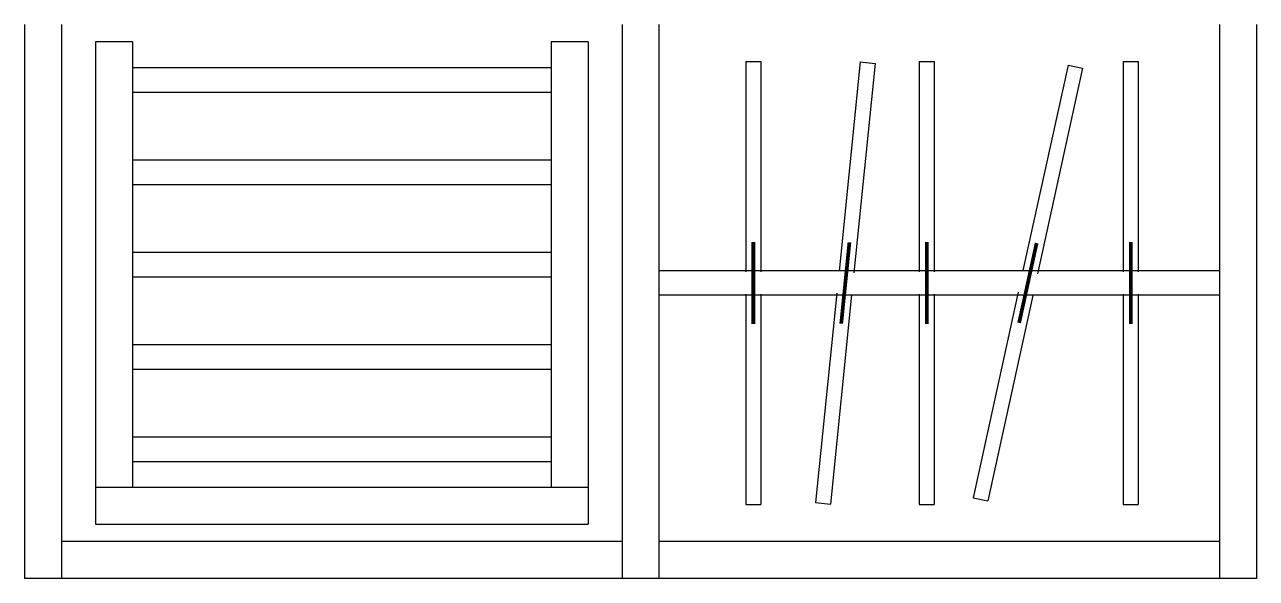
# Model space of a CAD drawing. Header units: millimetres. Extents: x -927.98 to -926.98, y 2731.13 to 2731.58.
import ezdxf

# ---------------------------------------------------------------- set-up
doc = ezdxf.new("R2010")
doc.units = ezdxf.units.MM
doc.header["$LTSCALE"] = 10
doc.layers.add('AUX_03', color=3, linetype='Continuous')
doc.layers.add('Móveis_armários', color=2, linetype='Continuous')

# ---------------------------------------------------------------- blocks, each defined once
blk = doc.blocks.new('cdn_calceiro')
at = {"layer": 'Móveis_armários', "color": 1}
for p, q in [((-0.17, 0.196), (-0.2, 0.196)), ((-0.2, 0.196), (-0.2, -0.196)), ((-0.17, 0.196), (-0.17, -0.166)), ((0.17, 0.196), (0.17, -0.166)), ((0.2, 0.196), (0.17, 0.196)), ((0.2, 0.196), (0.2, -0.196)), ((-0.17, 0.175), (0.17, 0.175)), ((-0.17, 0.155), (0.17, 0.155)), ((-0.17, 0.1), (0.17, 0.1)), ((-0.17, 0.08), (0.17, 0.08)), ((-0.17, 0.025), (0.17, 0.025)), ((-0.17, 0.005), (0.17, 0.005)), ((-0.17, -0.05), (0.17, -0.05)), ((-0.17, -0.07), (0.17, -0.07)), ((-0.17, -0.125), (0.17, -0.125)), ((-0.17, -0.145), (0.17, -0.145)), ((-0.2, -0.166), (0.2, -0.166)), ((-0.2, -0.196), (0.2, -0.196))]:
    blk.add_line(p, q, dxfattribs=at)
blk = doc.blocks.new('cdn_cabide')
at = {"layer": 'Móveis_armários', "color": 1}
for p, q in [((-0.0067, 0.2), (-0.0067, 0.01)), ((-0.0067, 0.2), (0.0067, 0.2)), ((0.0067, 0.2), (0.0067, 0.01)), ((-0.0067, -0.01), (-0.0067, -0.2)), ((0.0067, -0.01), (0.0067, -0.2)), ((-0.0067, -0.2), (0.0067, -0.2))]:
    blk.add_line(p, q, dxfattribs=at)
at = {"layer": 'Móveis_armários', "color": 1, "const_width": 0.00335}
blk.add_lwpolyline([(0, 0.0369), (0, -0.0369)], dxfattribs=at)

msp = doc.modelspace()

# ---------------------------------------------------------------- linework, layer by layer
at = {"layer": 'Móveis_armários'}
for p, q in [((-927.9789, 2731.5751), (-927.9789, 2731.1251)), ((-926.9789, 2731.5751), (-926.9789, 2731.1251)), ((-926.9789, 2731.1251), (-927.9789, 2731.1251))]:
    msp.add_line(p, q, dxfattribs=at)
at = {"layer": 'Móveis_armários', "color": 1}
for p, q in [((-927.9489, 2731.5751), (-927.9489, 2731.1251)), ((-927.4939, 2731.5751), (-927.4939, 2731.1251)), ((-927.4639, 2731.5751), (-927.4639, 2731.1251)), ((-927.0089, 2731.5751), (-927.0089, 2731.1251)), ((-927.0089, 2731.3751), (-927.4639, 2731.3751)), ((-927.0089, 2731.3551), (-927.4639, 2731.3551)), ((-927.4939, 2731.1551), (-927.9489, 2731.1551)), ((-927.0089, 2731.1551), (-927.4639, 2731.1551))]:
    msp.add_line(p, q, dxfattribs=at)

# ---------------------------------------------------------------- block references
at = {"layer": 'AUX_03'}
msp.add_blockref('cdn_calceiro', (-927.7214, 2731.3651), dxfattribs=at)
at = {"layer": 'Móveis_armários', "xscale": 0.9, "yscale": 0.9, "zscale": 0.9}
for p in [(-927.3873, 2731.3651), (-927.2465, 2731.3651), (-927.0809, 2731.3651)]:
    msp.add_blockref('cdn_cabide', p, dxfattribs=at)
for p, rotation in [((-927.3126, 2731.3651), 354.2224271396588), ((-927.1644, 2731.3651), 347.6512743147399)]:
    msp.add_blockref('cdn_cabide', p, dxfattribs=dict(at, rotation=rotation))

doc.saveas('drawing.dxf')
